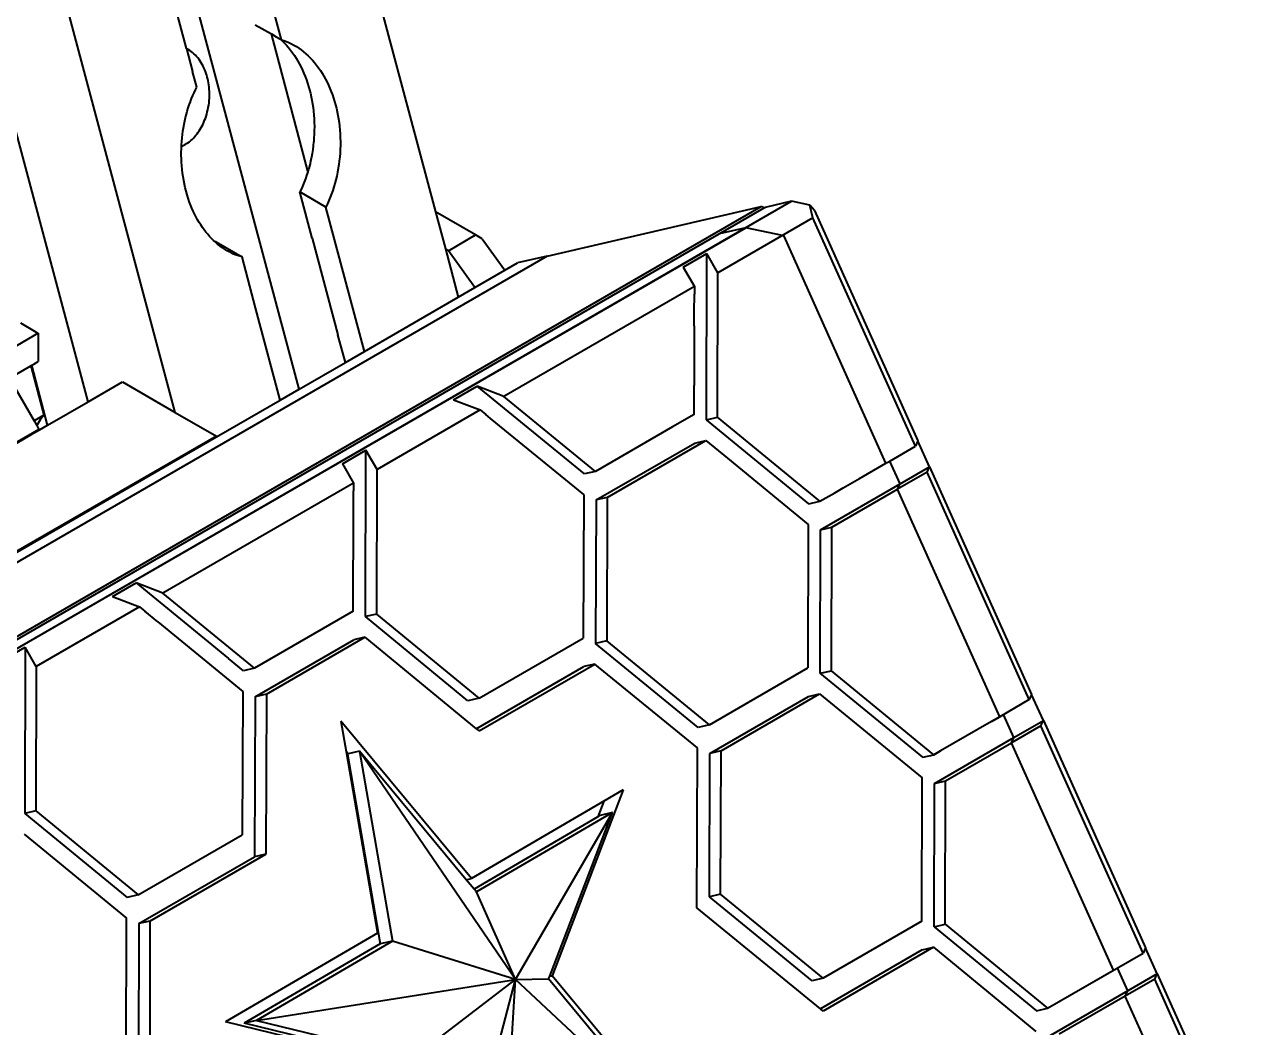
# Model space of a CAD drawing. Header units: millimetres. Extents: x 15 to 415, y 5 to 292.
# Drawn here: x 345.38 to 353.41, y 77.09 to 83.61 of the extents above; entities that cross this region are included whole.
import ezdxf

# ---------------------------------------------------------------- set-up
doc = ezdxf.new("R2010")
doc.units = ezdxf.units.MM
doc.layers.add('Geometries', color=7, linetype='Continuous')

msp = doc.modelspace()

# ---------------------------------------------------------------- linework, layer by layer
at = {"layer": 'Geometries', "linetype": 'Continuous', "lineweight": 40}
for p, q in [((347.0457, 83.5108), (330.2361, 146.5446)), ((347.1611, 81.2391), (329.8111, 146.2992)), ((346.3556, 81.088), (330.3692, 141.0349)), ((345.7884, 81.156), (330.3753, 138.9532)), ((334.5017, 133.1882), (348.048, 82.3915)), ((346.4288, 83.4528), (333.3438, 132.5197)), ((346.8764, 83.6085), (346.9808, 83.5482)), ((347.2188, 82.6557), (346.9808, 83.5482)), ((346.9808, 83.5482), (347.0115, 83.5305)), ((347.0115, 83.5305), (347.0398, 83.5142)), ((347.0398, 83.5142), (347.0457, 83.5108)), ((346.4288, 83.4528), (346.4686, 83.3033)), ((346.4399, 83.4469), (346.4398, 83.447)), ((346.4955, 83.2027), (346.4686, 83.3033)), ((346.4482, 83.0912), (346.4541, 83.1076)), ((347.2561, 82.8487), (347.2559, 82.847)), ((347.2215, 82.6645), (347.2189, 82.6557)), ((331.2557, 71.4285), (350.3635, 82.4604)), ((347.3358, 82.423), (347.1665, 82.5208)), ((347.2466, 82.2201), (347.1665, 82.5208)), ((350.3635, 82.4604), (350.1917, 82.4207)), ((350.4828, 82.435), (350.3635, 82.4604)), ((336.4523, 74.5082), (350.1655, 82.4255)), ((336.4595, 74.4923), (350.185, 82.4168)), ((347.586, 81.4845), (347.3358, 82.423)), ((348.048, 82.3915), (348.1123, 82.1502)), ((348.3084, 82.2411), (348.048, 82.3915)), ((348.775, 82.104), (350.1655, 82.4255)), ((350.1655, 82.4255), (350.1655, 82.4255)), ((350.185, 82.4168), (350.1655, 82.4255)), ((350.185, 82.4168), (350.1917, 82.4207)), ((350.5023, 82.352), (350.4828, 82.435)), ((350.5118, 82.4007), (350.4828, 82.435)), ((350.5118, 82.4007), (351.185, 80.902)), ((350.5023, 82.352), (349.8845, 81.9953)), ((351.169, 80.8677), (350.5023, 82.352)), ((331.2557, 71.4285), (350.0656, 82.2884)), ((336.4595, 74.4923), (349.8938, 82.2487)), ((347.2466, 82.2201), (347.414, 81.5923)), ((348.1316, 82.139), (348.3084, 82.2411)), ((348.3513, 82.2163), (348.3084, 82.2411)), ((348.3513, 82.2163), (348.4991, 82.0116)), ((350.304, 82.2375), (349.8845, 81.9953)), ((350.0656, 82.2884), (349.8938, 82.2487)), ((350.304, 82.2375), (350.0656, 82.2884)), ((350.304, 82.2375), (350.3147, 82.2328)), ((350.9775, 80.7572), (350.3147, 82.2328)), ((346.6207, 82.1961), (346.6126, 82.1983)), ((346.6207, 82.1961), (346.79, 82.0983)), ((348.1123, 82.1502), (348.1959, 81.8366)), ((348.1123, 82.1502), (348.1316, 82.139)), ((348.3046, 81.8994), (348.1316, 82.139)), ((348.7749, 82.104), (329.7306, 71.1087)), ((346.878, 81.768), (346.79, 82.0983)), ((348.4991, 82.0116), (348.5815, 82.0592)), ((348.7749, 82.104), (348.5815, 82.0592)), ((349.6593, 82.0325), (349.8123, 82.1209)), ((349.6593, 82.0325), (349.8123, 82.1209)), ((349.8104, 81.0395), (349.8123, 82.1209)), ((349.8104, 81.0395), (349.8123, 82.1209)), ((349.8845, 81.9953), (349.8123, 82.1209)), ((349.8845, 81.9953), (349.8123, 82.1209)), ((348.3046, 81.8994), (348.4991, 82.0116)), ((349.6593, 82.0325), (349.7315, 81.907)), ((349.6593, 82.0325), (349.7315, 81.907)), ((349.8828, 81.0562), (349.8845, 81.9953)), ((349.8828, 81.0562), (349.8845, 81.9953)), ((348.1959, 81.8366), (348.3046, 81.8994)), ((349.7315, 81.907), (348.4927, 81.1918)), ((349.7315, 81.907), (348.4927, 81.1918)), ((349.7315, 81.907), (349.7314, 81.8573)), ((349.7315, 81.907), (349.7314, 81.8573)), ((347.586, 81.4845), (348.1959, 81.8366)), ((349.7312, 81.7406), (349.7314, 81.8573)), ((349.7312, 81.7406), (349.7314, 81.8573)), ((347.038, 81.1681), (346.878, 81.768)), ((349.731, 81.6498), (349.7312, 81.7406)), ((349.731, 81.6498), (349.7312, 81.7406)), ((345.3486, 81.6694), (345.4511, 81.6102)), ((345.4651, 81.6021), (338.5772, 77.6254)), ((345.4511, 81.6102), (345.4651, 81.6021)), ((345.4651, 81.6021), (345.4651, 81.4184)), ((347.4619, 81.4128), (347.414, 81.5923)), ((349.731, 81.6498), (349.7303, 81.2616)), ((349.731, 81.6498), (349.7303, 81.2616)), ((345.4357, 81.4015), (345.4651, 81.4184)), ((347.4619, 81.4128), (347.586, 81.4845)), ((345.2772, 81.31), (345.4161, 81.3902)), ((345.4161, 81.3902), (345.4222, 81.3937)), ((345.4161, 81.3902), (345.5018, 81.069)), ((345.4222, 81.3937), (345.4357, 81.4015)), ((345.5259, 81.0045), (345.4222, 81.3937)), ((347.1611, 81.2391), (347.4619, 81.4128)), ((345.2772, 81.31), (345.4377, 81.032)), ((345.7884, 81.156), (346.0131, 81.2858)), ((346.0131, 81.2858), (346.3556, 81.088)), ((348.1652, 81.1699), (348.3184, 81.2583)), ((348.1652, 81.1699), (348.3184, 81.2583)), ((349.0164, 80.6877), (348.3184, 81.2583)), ((348.4927, 81.1918), (348.3184, 81.2583)), ((349.0164, 80.6877), (348.3184, 81.2583)), ((348.4927, 81.1918), (348.3184, 81.2583)), ((349.7301, 81.1039), (349.7303, 81.2616)), ((349.7301, 81.1039), (349.7303, 81.2616)), ((347.038, 81.1681), (347.1611, 81.2391)), ((349.0888, 80.7044), (348.4927, 81.1918)), ((349.0888, 80.7044), (348.4927, 81.1918)), ((345.5259, 81.0045), (345.7884, 81.156)), ((346.623, 80.9285), (347.038, 81.1681)), ((348.3395, 81.1033), (347.6677, 80.7154)), ((348.3395, 81.1033), (347.6677, 80.7154)), ((348.1652, 81.1699), (348.3395, 81.1033)), ((348.1652, 81.1699), (348.3395, 81.1033)), ((348.3395, 81.1033), (348.375, 81.0742)), ((348.3395, 81.1033), (348.375, 81.0742)), ((349.73, 81.0746), (349.7301, 81.1039)), ((349.73, 81.0746), (349.7301, 81.1039)), ((345.5018, 81.069), (345.4377, 81.032)), ((345.4377, 81.032), (345.4551, 81.0018)), ((345.5018, 81.069), (345.4986, 81.0657)), ((346.3556, 81.088), (346.623, 80.9336)), ((348.406, 81.0489), (348.375, 81.0742)), ((348.406, 81.0489), (348.375, 81.0742)), ((349.012, 80.5535), (348.406, 81.0489)), ((349.012, 80.5535), (348.406, 81.0489)), ((349.73, 81.0746), (349.59, 80.9938)), ((349.73, 81.0746), (349.59, 80.9938)), ((349.8104, 81.0395), (349.8828, 81.0562)), ((349.8104, 81.0395), (349.8828, 81.0562)), ((350.4762, 80.4928), (349.8104, 81.0395)), ((350.4762, 80.4928), (349.8104, 81.0395)), ((350.5486, 80.5096), (349.8828, 81.0562)), ((350.5486, 80.5096), (349.8828, 81.0562)), ((345.4694, 80.9771), (317.9787, 65.1054)), ((346.623, 80.9336), (318.3387, 64.6037)), ((345.2757, 80.86), (345.4016, 80.9327)), ((345.4016, 80.9327), (345.4061, 80.9353)), ((345.4083, 80.9366), (345.4061, 80.9353)), ((345.4083, 80.9366), (345.414, 80.9399)), ((345.4346, 80.9518), (345.414, 80.9399)), ((345.4346, 80.9518), (345.4739, 80.9745)), ((345.4551, 81.0018), (345.4694, 80.9771)), ((345.4694, 80.9771), (345.4739, 80.9745)), ((345.4739, 80.9745), (345.5259, 81.0045)), ((346.623, 80.9336), (346.623, 80.9285)), ((349.59, 80.9938), (349.0888, 80.7044)), ((349.59, 80.9938), (349.0888, 80.7044)), ((329.5372, 71.064), (346.623, 80.9285)), ((349.0924, 80.5184), (349.7336, 80.8886)), ((349.0924, 80.5184), (349.7336, 80.8886)), ((349.1648, 80.5351), (349.8061, 80.9053)), ((349.1648, 80.5351), (349.8061, 80.9053)), ((349.7336, 80.8886), (349.8061, 80.9053)), ((349.7336, 80.8886), (349.8061, 80.9053)), ((349.8061, 80.9053), (349.9462, 80.7902)), ((349.8061, 80.9053), (349.9462, 80.7902)), ((351.0024, 80.7715), (351.169, 80.8677)), ((351.185, 80.902), (351.169, 80.8677)), ((351.261, 80.7327), (351.185, 80.902)), ((347.4425, 80.7526), (347.5956, 80.841)), ((347.4425, 80.7526), (347.5956, 80.841)), ((347.5937, 79.7596), (347.5956, 80.841)), ((347.5937, 79.7596), (347.5956, 80.841)), ((347.6677, 80.7154), (347.5956, 80.841)), ((347.6677, 80.7154), (347.5956, 80.841)), ((349.9462, 80.7902), (350.4718, 80.3586)), ((349.9462, 80.7902), (350.4718, 80.3586)), ((350.9815, 80.7595), (351.0024, 80.7715)), ((351.0695, 80.6221), (351.0024, 80.7715)), ((347.4425, 80.7526), (347.5147, 80.6271)), ((347.4425, 80.7526), (347.5147, 80.6271)), ((347.6661, 79.7764), (347.6677, 80.7154)), ((347.6661, 79.7764), (347.6677, 80.7154)), ((349.0888, 80.7044), (349.0164, 80.6877)), ((349.0888, 80.7044), (349.0164, 80.6877)), ((350.8047, 80.6574), (350.9775, 80.7572)), ((350.8047, 80.6574), (350.9775, 80.7572)), ((350.9815, 80.7595), (350.9775, 80.7572)), ((351.245, 80.6984), (351.0535, 80.5878)), ((351.0695, 80.6221), (351.261, 80.7327)), ((351.245, 80.6984), (351.261, 80.7327)), ((351.9092, 79.2198), (351.245, 80.6984)), ((351.261, 80.7327), (351.9251, 79.2541)), ((347.5147, 80.6271), (346.2759, 79.9119)), ((347.5147, 80.6271), (346.2759, 79.9119)), ((347.5147, 80.6271), (347.5146, 80.5775)), ((347.5147, 80.6271), (347.5146, 80.5775)), ((350.5523, 80.3235), (351.0695, 80.6221)), ((350.5523, 80.3235), (351.0695, 80.6221)), ((350.6996, 80.5968), (350.8047, 80.6574)), ((350.6996, 80.5968), (350.8047, 80.6574)), ((351.0535, 80.5878), (351.0695, 80.6221)), ((347.5144, 80.4608), (347.5146, 80.5775)), ((347.5144, 80.4608), (347.5146, 80.5775)), ((349.012, 80.5535), (349.0087, 79.6205)), ((349.012, 80.5535), (349.0087, 79.6205)), ((349.1648, 80.5351), (349.0924, 80.5184)), ((349.1648, 80.5351), (349.0924, 80.5184)), ((349.1648, 80.5351), (349.1615, 79.6021)), ((349.1648, 80.5351), (349.1615, 79.6021)), ((350.5486, 80.5096), (350.6451, 80.5653)), ((350.5486, 80.5096), (350.6451, 80.5653)), ((350.6247, 80.3403), (351.0535, 80.5878)), ((350.6247, 80.3403), (351.0535, 80.5878)), ((350.6451, 80.5653), (350.6996, 80.5968)), ((350.6451, 80.5653), (350.6996, 80.5968)), ((351.7176, 79.1092), (351.0535, 80.5878)), ((347.5132, 79.7948), (347.5144, 80.4608)), ((347.5132, 79.7948), (347.5144, 80.4608)), ((349.0924, 80.5184), (349.0891, 79.5854)), ((349.0924, 80.5184), (349.0891, 79.5854)), ((350.4762, 80.4928), (350.5486, 80.5096)), ((350.4762, 80.4928), (350.5486, 80.5096)), ((350.4718, 80.3586), (350.4702, 79.4266)), ((350.4718, 80.3586), (350.4702, 79.4266)), ((350.5506, 79.3915), (350.5523, 80.3235)), ((350.5506, 79.3915), (350.5523, 80.3235)), ((350.5523, 80.3235), (350.6247, 80.3403)), ((350.5523, 80.3235), (350.6247, 80.3403)), ((350.623, 79.4083), (350.6247, 80.3403)), ((350.623, 79.4083), (350.6247, 80.3403)), ((345.9484, 79.89), (346.1016, 79.9785)), ((345.9484, 79.89), (346.1016, 79.9785)), ((346.1016, 79.9785), (346.7023, 79.4874)), ((346.2759, 79.9119), (346.1016, 79.9785)), ((346.1016, 79.9785), (346.7023, 79.4874)), ((346.2759, 79.9119), (346.1016, 79.9785)), ((345.9484, 79.89), (346.1227, 79.8234)), ((345.9484, 79.89), (346.1227, 79.8234)), ((346.872, 79.4246), (346.2759, 79.9119)), ((346.872, 79.4246), (346.2759, 79.9119)), ((346.1227, 79.8234), (345.4509, 79.4356)), ((346.1227, 79.8234), (345.4509, 79.4356)), ((346.1227, 79.8234), (346.1468, 79.8037)), ((346.1227, 79.8234), (346.1468, 79.8037)), ((346.1468, 79.8037), (346.1582, 79.7944)), ((346.1468, 79.8037), (346.1582, 79.7944)), ((346.2418, 79.7261), (346.1582, 79.7944)), ((346.2418, 79.7261), (346.1582, 79.7944)), ((347.5132, 79.7948), (346.872, 79.4246)), ((347.5132, 79.7948), (346.872, 79.4246)), ((347.6661, 79.7764), (347.5937, 79.7596)), ((347.6661, 79.7764), (347.5937, 79.7596)), ((348.2594, 79.213), (347.5937, 79.7596)), ((348.2594, 79.213), (347.5937, 79.7596)), ((348.3318, 79.2297), (347.6661, 79.7764)), ((348.3318, 79.2297), (347.6661, 79.7764)), ((346.2418, 79.7261), (346.7952, 79.2736)), ((346.2418, 79.7261), (346.7952, 79.2736)), ((346.8757, 79.2385), (347.5169, 79.6087)), ((346.8757, 79.2385), (347.5169, 79.6087)), ((346.9481, 79.2552), (347.5893, 79.6254)), ((346.9481, 79.2552), (347.5893, 79.6254)), ((347.5893, 79.6254), (347.5169, 79.6087)), ((347.5893, 79.6254), (347.5169, 79.6087)), ((347.5893, 79.6254), (348.3134, 79.0309)), ((347.5893, 79.6254), (348.3134, 79.0309)), ((348.3318, 79.2297), (349.0087, 79.6205)), ((348.3318, 79.2297), (349.0087, 79.6205)), ((349.1615, 79.6021), (349.0891, 79.5854)), ((349.1615, 79.6021), (349.0891, 79.5854)), ((349.7566, 79.0397), (349.0891, 79.5854)), ((349.7566, 79.0397), (349.0891, 79.5854)), ((349.829, 79.0564), (349.1615, 79.6021)), ((349.829, 79.0564), (349.1615, 79.6021)), ((345.2257, 79.4728), (345.3788, 79.5611)), ((345.2257, 79.4728), (345.3788, 79.5611)), ((345.3788, 79.5611), (345.3769, 78.4798)), ((345.3788, 79.5611), (345.3769, 78.4798)), ((345.4509, 79.4356), (345.3788, 79.5611)), ((345.4509, 79.4356), (345.3788, 79.5611)), ((346.7996, 79.4078), (346.7023, 79.4874)), ((346.7996, 79.4078), (346.7023, 79.4874)), ((345.4509, 79.4356), (345.4493, 78.4965)), ((345.4509, 79.4356), (345.4493, 78.4965)), ((346.872, 79.4246), (346.7996, 79.4078)), ((346.872, 79.4246), (346.7996, 79.4078)), ((348.3134, 79.0309), (349.0123, 79.4344)), ((348.3134, 79.0309), (349.0123, 79.4344)), ((348.3313, 79.0162), (349.0847, 79.4512)), ((348.3313, 79.0162), (349.0847, 79.4512)), ((349.0847, 79.4512), (349.0123, 79.4344)), ((349.0847, 79.4512), (349.0123, 79.4344)), ((349.7522, 78.9055), (349.0847, 79.4512)), ((349.7522, 78.9055), (349.0847, 79.4512)), ((349.829, 79.0564), (350.4702, 79.4266)), ((349.829, 79.0564), (350.4702, 79.4266)), ((350.5506, 79.3915), (350.623, 79.4083)), ((350.5506, 79.3915), (350.623, 79.4083)), ((351.2888, 78.8616), (350.623, 79.4083)), ((351.2888, 78.8616), (350.623, 79.4083)), ((351.2164, 78.8449), (350.5506, 79.3915)), ((351.2164, 78.8449), (350.5506, 79.3915)), ((346.7952, 79.2736), (346.7919, 78.3406)), ((346.7952, 79.2736), (346.7919, 78.3406)), ((346.9481, 79.2552), (346.8757, 79.2385)), ((346.9481, 79.2552), (346.8757, 79.2385)), ((346.9481, 79.2552), (346.9444, 78.2154)), ((346.9481, 79.2552), (346.9444, 78.2154)), ((349.905, 78.8871), (350.5462, 79.2573)), ((349.905, 78.8871), (350.5462, 79.2573)), ((350.4738, 79.2406), (350.5462, 79.2573)), ((350.4738, 79.2406), (350.5462, 79.2573)), ((350.5462, 79.2573), (351.212, 78.7107)), ((350.5462, 79.2573), (351.212, 78.7107)), ((351.9251, 79.2541), (351.9092, 79.2198)), ((352.0012, 79.0848), (351.9251, 79.2541)), ((346.8757, 79.2385), (346.872, 78.1987)), ((346.8757, 79.2385), (346.872, 78.1987)), ((348.3318, 79.2297), (348.2594, 79.213)), ((348.3318, 79.2297), (348.2594, 79.213)), ((349.8326, 78.8704), (350.4738, 79.2406)), ((349.8326, 78.8704), (350.4738, 79.2406)), ((351.9092, 79.2198), (351.7176, 79.1092)), ((351.7176, 79.1092), (351.6633, 79.0778)), ((351.6633, 79.0778), (351.7176, 79.1092)), ((351.8097, 78.9742), (351.7426, 79.1236)), ((348.2816, 78.0569), (347.4326, 79.0791)), ((347.4326, 79.0791), (347.4667, 78.8823)), ((348.2816, 78.0569), (347.4326, 79.0791)), ((347.4326, 79.0791), (347.4667, 78.8823)), ((348.3134, 79.0309), (348.3313, 79.0162)), ((348.3134, 79.0309), (348.3313, 79.0162)), ((349.829, 79.0564), (349.7566, 79.0397)), ((349.829, 79.0564), (349.7566, 79.0397)), ((351.6633, 79.0778), (351.3318, 78.8865)), ((351.6633, 79.0778), (351.3318, 78.8865)), ((351.9852, 79.0505), (351.7937, 78.9399)), ((351.8097, 78.9742), (352.0012, 79.0848)), ((351.9852, 79.0505), (352.0012, 79.0848)), ((352.6493, 77.5718), (351.9852, 79.0505)), ((352.0012, 79.0848), (352.6653, 77.6061)), ((351.2924, 78.6756), (351.8097, 78.9742)), ((351.2924, 78.6756), (351.8097, 78.9742)), ((351.3648, 78.6923), (351.7937, 78.9399)), ((351.3648, 78.6923), (351.7937, 78.9399)), ((351.7937, 78.9399), (351.8097, 78.9742)), ((352.4578, 77.4612), (351.7937, 78.9399)), ((347.4667, 78.8823), (347.6711, 77.7006)), ((347.4793, 78.8671), (347.4667, 78.8823)), ((347.4667, 78.8823), (347.6711, 77.7006)), ((347.4793, 78.8671), (347.4667, 78.8823)), ((347.4793, 78.8671), (347.4748, 78.866)), ((347.4748, 78.866), (347.6882, 77.6321)), ((347.5544, 78.8844), (347.4793, 78.8671)), ((348.5675, 77.4009), (347.5544, 78.8844)), ((348.2482, 78.0491), (347.5544, 78.8844)), ((347.5544, 78.8844), (347.7679, 77.6505)), ((349.7485, 77.8657), (349.7522, 78.9055)), ((349.7485, 77.8657), (349.7522, 78.9055)), ((349.8293, 77.9374), (349.8326, 78.8704)), ((349.8293, 77.9374), (349.8326, 78.8704)), ((349.905, 78.8871), (349.8326, 78.8704)), ((349.905, 78.8871), (349.8326, 78.8704)), ((349.9017, 77.9542), (349.905, 78.8871)), ((349.9017, 77.9542), (349.905, 78.8871)), ((351.2164, 78.8449), (351.2888, 78.8616)), ((351.2164, 78.8449), (351.2888, 78.8616)), ((351.3318, 78.8865), (351.2888, 78.8616)), ((351.2888, 78.8616), (351.3318, 78.8865)), ((351.2104, 77.7787), (351.212, 78.7107)), ((351.2104, 77.7787), (351.212, 78.7107)), ((351.2924, 78.6756), (351.3648, 78.6923)), ((351.2924, 78.6756), (351.3648, 78.6923)), ((351.3632, 77.7603), (351.3648, 78.6923)), ((351.3632, 77.7603), (351.3648, 78.6923)), ((349.2696, 78.6334), (348.8064, 77.4251)), ((349.2696, 78.6334), (348.8064, 77.4251)), ((349.2696, 78.6334), (349.142, 78.559)), ((349.2696, 78.6334), (349.142, 78.559)), ((351.2908, 77.7436), (351.2924, 78.6756)), ((351.2908, 77.7436), (351.2924, 78.6756)), ((349.142, 78.559), (348.2816, 78.0569)), ((349.142, 78.559), (348.2816, 78.0569)), ((349.142, 78.559), (349.1033, 78.458)), ((349.142, 78.559), (349.1033, 78.458)), ((345.4493, 78.4965), (345.3769, 78.4798)), ((345.4493, 78.4965), (345.3769, 78.4798)), ((345.3769, 78.4798), (346.0427, 77.9331)), ((345.3769, 78.4798), (346.0427, 77.9331)), ((345.4493, 78.4965), (346.1151, 77.9499)), ((345.4493, 78.4965), (346.1151, 77.9499)), ((349.1033, 78.458), (348.2986, 77.9884)), ((349.1986, 78.4855), (348.3143, 77.9695)), ((348.5675, 77.4009), (349.1986, 78.4855)), ((348.7907, 77.4215), (349.1986, 78.4855)), ((349.1189, 78.4671), (349.1033, 78.458)), ((349.1986, 78.4855), (349.1189, 78.4671)), ((345.3725, 78.3456), (346.0383, 77.7989)), ((345.3725, 78.3456), (346.0383, 77.7989)), ((346.1151, 77.9499), (346.7919, 78.3406)), ((346.1151, 77.9499), (346.7919, 78.3406)), ((346.1911, 77.7805), (346.9444, 78.2154)), ((346.1911, 77.7805), (346.9444, 78.2154)), ((346.9444, 78.2154), (346.872, 78.1987)), ((346.9444, 78.2154), (346.872, 78.1987)), ((346.1187, 77.7638), (346.872, 78.1987)), ((346.1187, 77.7638), (346.872, 78.1987)), ((348.2482, 78.0491), (348.2816, 78.0569)), ((348.2482, 78.0491), (348.2816, 78.0569)), ((348.2986, 77.9884), (348.2482, 78.0491)), ((348.3143, 77.9695), (348.2986, 77.9884)), ((348.5675, 77.4009), (348.3143, 77.9695)), ((346.1151, 77.9499), (346.0427, 77.9331)), ((346.1151, 77.9499), (346.0427, 77.9331)), ((349.9017, 77.9542), (349.8293, 77.9374)), ((349.9017, 77.9542), (349.8293, 77.9374)), ((350.4968, 77.3917), (349.8293, 77.9374)), ((350.4968, 77.3917), (349.8293, 77.9374)), ((350.5692, 77.4085), (349.9017, 77.9542)), ((350.5692, 77.4085), (349.9017, 77.9542)), ((350.5508, 77.2097), (349.7485, 77.8657)), ((350.5508, 77.2097), (349.7485, 77.8657)), ((346.0366, 76.8669), (346.0383, 77.7989)), ((346.0366, 76.8669), (346.0383, 77.7989)), ((346.1187, 77.7638), (346.1171, 76.8318)), ((346.1187, 77.7638), (346.1171, 76.8318)), ((346.1911, 77.7805), (346.1187, 77.7638)), ((346.1911, 77.7805), (346.1187, 77.7638)), ((346.1911, 77.7805), (346.1895, 76.8486)), ((346.1911, 77.7805), (346.1895, 76.8486)), ((351.2104, 77.7787), (350.5692, 77.4085)), ((351.2104, 77.7787), (350.5692, 77.4085)), ((351.2908, 77.7436), (351.3632, 77.7603)), ((351.2908, 77.7436), (351.3632, 77.7603)), ((351.2908, 77.7436), (351.9566, 77.1969)), ((351.2908, 77.7436), (351.9566, 77.1969)), ((351.3632, 77.7603), (352.029, 77.2136)), ((351.3632, 77.7603), (352.029, 77.2136)), ((347.6711, 77.7006), (346.6832, 77.124)), ((347.6711, 77.7006), (346.6832, 77.124)), ((347.7679, 77.6505), (346.8836, 77.1345)), ((347.7679, 77.6505), (347.6882, 77.6321)), ((348.5675, 77.4009), (347.7679, 77.6505)), ((347.6882, 77.6321), (346.804, 77.1161)), ((351.214, 77.5926), (350.5508, 77.2097)), ((351.214, 77.5926), (350.5508, 77.2097)), ((351.2864, 77.6094), (350.5688, 77.195)), ((351.2864, 77.6094), (350.5688, 77.195)), ((351.214, 77.5926), (351.2864, 77.6094)), ((351.214, 77.5926), (351.2864, 77.6094)), ((351.2864, 77.6094), (351.9522, 77.0627)), ((351.2864, 77.6094), (351.9522, 77.0627)), ((352.029, 77.2136), (352.6493, 77.5718)), ((352.6653, 77.6061), (352.6493, 77.5718)), ((352.7414, 77.4368), (352.6653, 77.6061)), ((346.8836, 77.1345), (348.5675, 77.4009)), ((347.8998, 76.888), (348.5675, 77.4009)), ((348.1132, 75.6541), (348.5675, 77.4009)), ((348.5278, 76.7356), (348.5675, 77.4009)), ((348.5675, 77.4009), (348.784, 77.404)), ((349.5439, 76.489), (348.5675, 77.4009)), ((348.784, 77.404), (348.7907, 77.4215)), ((349.5439, 76.489), (348.784, 77.404)), ((348.7907, 77.4215), (348.8064, 77.4251)), ((348.7907, 77.4215), (348.8064, 77.4251)), ((349.6554, 76.4028), (348.8064, 77.4251)), ((349.6554, 76.4028), (348.8064, 77.4251)), ((350.5692, 77.4085), (350.4968, 77.3917)), ((350.5692, 77.4085), (350.4968, 77.3917)), ((352.029, 77.2136), (352.4578, 77.4612)), ((352.5499, 77.3262), (352.4827, 77.4756)), ((352.7254, 77.4025), (352.5339, 77.2919)), ((352.7414, 77.4368), (352.5499, 77.3262)), ((352.7254, 77.4025), (352.7414, 77.4368)), ((353.3895, 75.9238), (352.7254, 77.4025)), ((352.7414, 77.4368), (353.4055, 75.9581)), ((352.5499, 77.3262), (352.0326, 77.0276)), ((352.5499, 77.3262), (352.0326, 77.0276)), ((352.5339, 77.2919), (352.5499, 77.3262)), ((352.5339, 77.2919), (352.105, 77.0443)), ((352.5339, 77.2919), (352.105, 77.0443)), ((353.198, 75.8133), (352.5339, 77.2919)), ((350.5688, 77.195), (350.5508, 77.2097)), ((350.5688, 77.195), (350.5508, 77.2097)), ((351.9566, 77.1969), (352.029, 77.2136)), ((351.9566, 77.1969), (352.029, 77.2136)), ((347.8185, 76.8486), (346.6832, 77.124)), ((347.8185, 76.8486), (346.6832, 77.124)), ((346.8836, 77.1345), (346.804, 77.1161)), ((347.8201, 76.8695), (346.804, 77.1161)), ((346.8836, 77.1345), (347.8998, 76.888))]:
    msp.add_line(p, q, dxfattribs=at)
at = {"layer": 'Geometries', "linetype": 'Continuous', "lineweight": 40, "flags": 128}
for points in [[(347.0398, 83.5143), (347.0504, 83.5044), (347.0648, 83.4901), (347.0787, 83.4751), (347.0923, 83.4594), (347.1054, 83.443), (347.1181, 83.426), (347.1303, 83.4083), (347.142, 83.3901), (347.1532, 83.3713), (347.1639, 83.3521), (347.174, 83.3323), (347.1836, 83.3121), (347.1926, 83.2916), (347.2011, 83.2707), (347.209, 83.2495), (347.2163, 83.228), (347.223, 83.2064), (347.2291, 83.1845), (347.2347, 83.1624), (347.2398, 83.1398), (347.2444, 83.1168), (347.2484, 83.0934), (347.2518, 83.0696), (347.2547, 83.0455), (347.257, 83.0211), (347.2587, 82.9965), (347.2598, 82.9717), (347.2603, 82.9467), (347.2601, 82.9216), (347.2593, 82.8965), (347.2579, 82.8713), (347.2561, 82.8487)], [(347.0457, 83.5108), (347.0622, 83.5054), (347.0786, 83.4992), (347.095, 83.4922), (347.1113, 83.4844), (347.1274, 83.4757), (347.1309, 83.4738)], [(346.4398, 83.447), (346.4308, 83.4519), (346.4288, 83.4529)], [(346.5639, 83.2675), (346.5604, 83.2797), (346.5566, 83.2918), (346.5523, 83.3039), (346.5475, 83.3158), (346.5424, 83.3276), (346.5369, 83.339), (346.531, 83.3502), (346.5246, 83.361), (346.5179, 83.3716), (346.5106, 83.382), (346.5029, 83.392), (346.4948, 83.4016), (346.4863, 83.4106), (346.4775, 83.4191), (346.4685, 83.427), (346.4592, 83.4342), (346.4497, 83.4409), (346.4399, 83.4469)], [(347.1309, 83.4738), (347.1434, 83.4663), (347.1592, 83.4559), (347.1747, 83.4448), (347.19, 83.4329), (347.205, 83.4201), (347.2197, 83.4066), (347.2312, 83.3953)], [(347.2312, 83.3953), (347.2341, 83.3924), (347.248, 83.3774), (347.2616, 83.3617), (347.2747, 83.3453), (347.2874, 83.3282), (347.2996, 83.3106), (347.3113, 83.2924), (347.3225, 83.2736), (347.3332, 83.2543), (347.3434, 83.2346), (347.3529, 83.2144), (347.362, 83.1938), (347.3704, 83.1729), (347.3783, 83.1517), (347.3856, 83.1303), (347.3923, 83.1086), (347.3984, 83.0868), (347.404, 83.0647), (347.4091, 83.0421), (347.4137, 83.019), (347.4177, 82.9956), (347.4212, 82.9719), (347.424, 82.9478), (347.4263, 82.9234), (347.428, 82.8988), (347.4291, 82.8739), (347.4296, 82.849), (347.4294, 82.8239), (347.4286, 82.7987), (347.4272, 82.7735), (347.4251, 82.7484), (347.4225, 82.7233), (347.4192, 82.6983), (347.4184, 82.6933)], [(346.3962, 82.8177), (346.4025, 82.8205), (346.4116, 82.8249), (346.4205, 82.8298), (346.4295, 82.8352), (346.4384, 82.8412), (346.4473, 82.8478), (346.4561, 82.855), (346.4648, 82.8628), (346.4733, 82.8711), (346.4816, 82.8799), (346.4898, 82.8893), (346.4977, 82.8993), (346.5048, 82.9088), (346.5116, 82.9188), (346.5181, 82.9291), (346.5245, 82.9399), (346.5305, 82.9511), (346.5362, 82.9627), (346.5417, 82.9745), (346.5468, 82.9867), (346.5515, 82.9992), (346.5559, 83.0119), (346.5603, 83.0264), (346.5643, 83.0411), (346.5678, 83.056), (346.5708, 83.071), (346.5733, 83.0861), (346.5753, 83.1009), (346.5767, 83.1157), (346.5777, 83.1305), (346.5783, 83.1451), (346.5783, 83.1599), (346.5779, 83.1745), (346.5771, 83.1888), (346.5758, 83.2029), (346.5741, 83.2167), (346.5721, 83.2299), (346.5697, 83.2428), (346.5669, 83.2554), (346.5639, 83.2675)], [(346.4541, 83.1076), (346.4544, 83.1083), (346.4619, 83.128), (346.4698, 83.1474), (346.478, 83.1662), (346.4866, 83.1847), (346.4955, 83.2027)], [(346.3961, 82.8178), (346.3966, 82.8268), (346.3981, 82.8493), (346.4002, 82.8718), (346.4027, 82.8943), (346.4058, 82.9167), (346.4093, 82.9389), (346.4134, 82.9609), (346.4179, 82.9828), (346.4229, 83.0045), (346.4283, 83.0259), (346.4342, 83.047), (346.4405, 83.0678), (346.4472, 83.0882), (346.4482, 83.0912)], [(346.6126, 82.1984), (346.6049, 82.2055), (346.592, 82.2183), (346.5794, 82.2316), (346.5672, 82.2455), (346.5553, 82.26), (346.5437, 82.275), (346.5325, 82.2905), (346.5217, 82.3064), (346.5114, 82.3229), (346.5014, 82.3397), (346.4918, 82.357), (346.4827, 82.3746), (346.4728, 82.3952), (346.4635, 82.4162), (346.4548, 82.4375), (346.4468, 82.4591), (346.4393, 82.481), (346.4324, 82.5032), (346.4261, 82.5255), (346.4204, 82.5481), (346.4152, 82.5712), (346.4106, 82.5947), (346.4065, 82.6187), (346.403, 82.643), (346.4002, 82.6677), (346.3979, 82.6926), (346.3964, 82.7147), (346.3955, 82.7369), (346.395, 82.7592), (346.395, 82.7817), (346.3954, 82.7984)], [(346.3954, 82.7984), (346.3955, 82.8042), (346.3961, 82.8178)], [(347.2559, 82.847), (347.2558, 82.8461), (347.2532, 82.821), (347.2498, 82.7961), (347.2459, 82.7713), (347.2414, 82.7467), (347.2363, 82.7223), (347.232, 82.7039)], [(347.232, 82.7039), (347.2306, 82.6983), (347.2243, 82.6745), (347.2215, 82.6645)], [(347.2189, 82.6557), (347.2175, 82.6512), (347.2102, 82.6282), (347.2024, 82.6057), (347.194, 82.5837), (347.1853, 82.5622), (347.1761, 82.5412), (347.1665, 82.5208)], [(347.4184, 82.6933), (347.4152, 82.6735), (347.4107, 82.6489), (347.4056, 82.6246), (347.3999, 82.6005), (347.3936, 82.5768), (347.3868, 82.5534), (347.3795, 82.5305), (347.3717, 82.508), (347.3634, 82.486), (347.3546, 82.4644), (347.3454, 82.4435), (347.3358, 82.423)], [(346.6936, 82.1385), (346.6873, 82.1422), (346.6731, 82.1511), (346.659, 82.1607), (346.6451, 82.171), (346.6315, 82.1819), (346.6181, 82.1934), (346.6126, 82.1984)], [(346.79, 82.0983), (346.7751, 82.1026), (346.7603, 82.1076), (346.7456, 82.1132), (346.7309, 82.1194), (346.7162, 82.1264), (346.7017, 82.134), (346.6936, 82.1385)], [(345.4986, 81.0657), (345.4934, 81.0598), (345.4854, 81.0501), (345.4778, 81.0399), (345.4706, 81.0292), (345.4638, 81.018), (345.4574, 81.0063), (345.4551, 81.0018)]]:
    msp.add_lwpolyline(points, dxfattribs=at)

doc.saveas('drawing.dxf')
